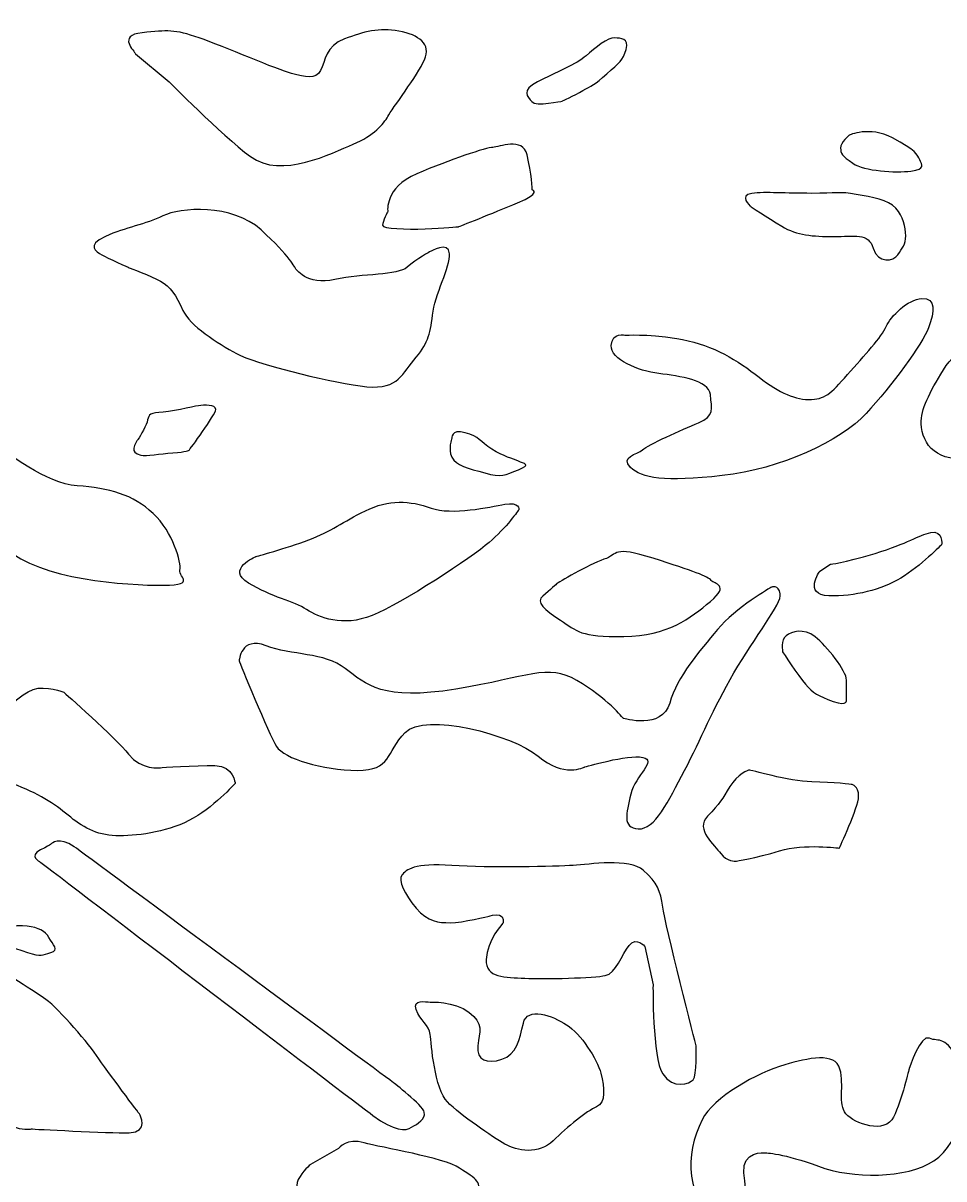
# Model space of a CAD drawing. Header units: centimetres. Extents: x -15.7 to -8.7, y -9 to 9.
# Drawn here: x -13.334 to -11.118, y 1.498 to 4.28 of the extents above; entities that cross this region are included whole.
import ezdxf

# ---------------------------------------------------------------- set-up
doc = ezdxf.new("R2010")
doc.units = ezdxf.units.CM
doc.header["$MEASUREMENT"] = 0
doc.layers.add('layer 1', color=7, linetype='Continuous')

msp = doc.modelspace()

# ---------------------------------------------------------------- linework, layer by layer
at = {"layer": 'layer 1', "color": 250, "lineweight": 30}
for points, knots in [([(-15.65204, 9.00077), (-15.65204, 9.00077), (-8.7077, 9.00077), (-8.7077, 9.00077), (-8.7077, 9.00077), (-8.7077, 9.00077), (-8.7077, -9.00021), (-8.7077, -9.00021), (-8.7077, -9.00021), (-8.7077, -9.00021), (-15.65204, -9.00021), (-15.65204, -9.00021), (-15.65204, -9.00021), (-15.65204, -9.00021), (-15.65204, 9.00077), (-15.65204, 9.00077)], [0, 0, 0, 0, 0.2, 0.2, 0.2, 0.2, 0.4, 0.4, 0.4, 0.4, 0.6, 0.6, 0.6, 0.6, 1, 1, 1, 1]), ([(-13.06315, 4.20567), (-13.06494, 4.21149), (-13.10854, 4.2502), (-13.04713, 4.25666), (-13.04713, 4.25666), (-12.98571, 4.26312), (-12.96969, 4.26504), (-12.91005, 4.2444), (-12.91005, 4.2444), (-12.85042, 4.22375), (-12.72135, 4.16696), (-12.68752, 4.15857), (-12.68752, 4.15857), (-12.6537, 4.15019), (-12.63055, 4.14244), (-12.6181, 4.16567), (-12.6181, 4.16567), (-12.60564, 4.1889), (-12.60653, 4.22439), (-12.56024, 4.24182), (-12.56024, 4.24182), (-12.51395, 4.25924), (-12.47746, 4.26956), (-12.42939, 4.26053), (-12.42939, 4.26053), (-12.38132, 4.2515), (-12.35106, 4.22956), (-12.36797, 4.19148), (-12.36797, 4.19148), (-12.38488, 4.1534), (-12.4463, 4.07339), (-12.45609, 4.05532), (-12.45609, 4.05532), (-12.46588, 4.03725), (-12.48903, 4.00951), (-12.53976, 3.9882), (-12.53976, 3.9882), (-12.5905, 3.96691), (-12.71245, 3.90368), (-12.78633, 3.95853), (-12.78633, 3.95853), (-12.8602, 4.01338), (-12.98216, 4.13857), (-12.98216, 4.13857), (-12.98216, 4.13857), (-12.98216, 4.13857), (-13.06315, 4.20567), (-13.06315, 4.20567)], [0, 0, 0, 0, 0.0769231, 0.0769231, 0.0769231, 0.0769231, 0.1538462, 0.1538462, 0.1538462, 0.1538462, 0.2307692, 0.2307692, 0.2307692, 0.2307692, 0.3076923, 0.3076923, 0.3076923, 0.3076923, 0.3846154, 0.3846154, 0.3846154, 0.3846154, 0.4615385, 0.4615385, 0.4615385, 0.4615385, 0.5384615, 0.5384615, 0.5384615, 0.5384615, 0.6153846, 0.6153846, 0.6153846, 0.6153846, 0.6923077, 0.6923077, 0.6923077, 0.6923077, 0.7692308, 0.7692308, 0.7692308, 0.7692308, 0.8461538, 0.8461538, 0.8461538, 0.8461538, 1, 1, 1, 1]), ([(-12.03684, 4.0921), (-12.03684, 4.0921), (-12.10006, 4.07856), (-12.10984, 4.09081), (-12.10984, 4.09081), (-12.11962, 4.10307), (-12.13655, 4.11727), (-12.0956, 4.13857), (-12.0956, 4.13857), (-12.05465, 4.15986), (-12.00036, 4.1818), (-11.979, 4.20117), (-11.979, 4.20117), (-11.95763, 4.22052), (-11.92559, 4.24569), (-11.91046, 4.2444), (-11.91046, 4.2444), (-11.89533, 4.24311), (-11.87574, 4.24375), (-11.88286, 4.21664), (-11.88286, 4.21664), (-11.88998, 4.18955), (-11.89888, 4.18503), (-11.92915, 4.15793), (-11.92915, 4.15793), (-11.95941, 4.13083), (-11.96564, 4.12953), (-11.98701, 4.11727), (-11.98701, 4.11727), (-12.00837, 4.10501), (-12.03684, 4.0921), (-12.03684, 4.0921)], [0, 0, 0, 0, 0.1111111, 0.1111111, 0.1111111, 0.1111111, 0.2222222, 0.2222222, 0.2222222, 0.2222222, 0.3333333, 0.3333333, 0.3333333, 0.3333333, 0.4444444, 0.4444444, 0.4444444, 0.4444444, 0.5555556, 0.5555556, 0.5555556, 0.5555556, 0.6666667, 0.6666667, 0.6666667, 0.6666667, 0.7777778, 0.7777778, 0.7777778, 0.7777778, 1, 1, 1, 1]), ([(-12.45619, 3.82619), (-12.45619, 3.82619), (-12.46516, 3.88337), (-12.38629, 3.91716), (-12.38629, 3.91716), (-12.30741, 3.95095), (-12.21778, 3.98084), (-12.20344, 3.98084), (-12.20344, 3.98084), (-12.1891, 3.98084), (-12.13173, 4.00683), (-12.12098, 3.96265), (-12.12098, 3.96265), (-12.11022, 3.91846), (-12.10843, 3.87817), (-12.10843, 3.87817), (-12.10843, 3.87817), (-12.10843, 3.87817), (-12.08512, 3.87167), (-12.14428, 3.84698), (-12.14428, 3.84698), (-12.20344, 3.82228), (-12.2859, 3.78981), (-12.2859, 3.78981), (-12.2859, 3.78981), (-12.2859, 3.78981), (-12.32175, 3.7859), (-12.36657, 3.7846), (-12.36657, 3.7846), (-12.41139, 3.7833), (-12.46874, 3.7846), (-12.46874, 3.7937), (-12.46874, 3.7937), (-12.46874, 3.80279), (-12.45619, 3.82619), (-12.45619, 3.82619)], [0, 0, 0, 0, 0.1, 0.1, 0.1, 0.1, 0.2, 0.2, 0.2, 0.2, 0.3, 0.3, 0.3, 0.3, 0.4, 0.4, 0.4, 0.4, 0.5, 0.5, 0.5, 0.5, 0.6, 0.6, 0.6, 0.6, 0.7, 0.7, 0.7, 0.7, 0.8, 0.8, 0.8, 0.8, 1, 1, 1, 1]), ([(-11.34613, 4.01015), (-11.34613, 4.01015), (-11.29805, 4.03273), (-11.24198, 4.0037), (-11.24198, 4.0037), (-11.1859, 3.97465), (-11.18146, 3.9624), (-11.17612, 3.95078), (-11.17612, 3.95078), (-11.17078, 3.93917), (-11.16098, 3.92819), (-11.19748, 3.92368), (-11.19748, 3.92368), (-11.23397, 3.91915), (-11.31052, 3.92368), (-11.33722, 3.94239), (-11.33722, 3.94239), (-11.36393, 3.96111), (-11.3666, 3.96627), (-11.3666, 3.97917), (-11.3666, 3.97917), (-11.3666, 3.99208), (-11.34613, 4.01015), (-11.34613, 4.01015)], [0, 0, 0, 0, 0.1428571, 0.1428571, 0.1428571, 0.1428571, 0.2857143, 0.2857143, 0.2857143, 0.2857143, 0.4285714, 0.4285714, 0.4285714, 0.4285714, 0.5714286, 0.5714286, 0.5714286, 0.5714286, 0.7142857, 0.7142857, 0.7142857, 0.7142857, 1, 1, 1, 1]), ([(-11.58378, 3.83914), (-11.58378, 3.83914), (-11.61315, 3.86624), (-11.58023, 3.87012), (-11.58023, 3.87012), (-11.54729, 3.87398), (-11.49745, 3.87012), (-11.43692, 3.87012), (-11.43692, 3.87012), (-11.37639, 3.87012), (-11.36838, 3.87463), (-11.32921, 3.86753), (-11.32921, 3.86753), (-11.29005, 3.86044), (-11.25266, 3.85527), (-11.23397, 3.83463), (-11.23397, 3.83463), (-11.21527, 3.81397), (-11.20994, 3.7888), (-11.20994, 3.76815), (-11.20994, 3.76815), (-11.20994, 3.7475), (-11.21884, 3.73783), (-11.22863, 3.72234), (-11.22863, 3.72234), (-11.23842, 3.70685), (-11.27759, 3.69975), (-11.28827, 3.73783), (-11.28827, 3.73783), (-11.29894, 3.7759), (-11.33366, 3.76622), (-11.3835, 3.76622), (-11.3835, 3.76622), (-11.43336, 3.76622), (-11.47163, 3.7688), (-11.50813, 3.79074), (-11.50813, 3.79074), (-11.54462, 3.81268), (-11.58378, 3.83914), (-11.58378, 3.83914)], [0, 0, 0, 0, 0.0909091, 0.0909091, 0.0909091, 0.0909091, 0.1818182, 0.1818182, 0.1818182, 0.1818182, 0.2727273, 0.2727273, 0.2727273, 0.2727273, 0.3636364, 0.3636364, 0.3636364, 0.3636364, 0.4545455, 0.4545455, 0.4545455, 0.4545455, 0.5454545, 0.5454545, 0.5454545, 0.5454545, 0.6363636, 0.6363636, 0.6363636, 0.6363636, 0.7272727, 0.7272727, 0.7272727, 0.7272727, 0.8181818, 0.8181818, 0.8181818, 0.8181818, 1, 1, 1, 1]), ([(-13.07822, 3.69103), (-13.07822, 3.69103), (-13.132, 3.71442), (-13.14455, 3.72222), (-13.14455, 3.72222), (-13.1571, 3.73002), (-13.18398, 3.74432), (-13.13558, 3.76641), (-13.13558, 3.76641), (-13.08719, 3.7885), (-13.03878, 3.79499), (-12.99755, 3.81579), (-12.99755, 3.81579), (-12.95632, 3.83658), (-12.83085, 3.84568), (-12.76093, 3.78201), (-12.76093, 3.78201), (-12.69102, 3.71832), (-12.67847, 3.68973), (-12.67847, 3.68973), (-12.67847, 3.68973), (-12.67847, 3.68973), (-12.65159, 3.64685), (-12.58346, 3.66244), (-12.58346, 3.66244), (-12.51534, 3.67804), (-12.4329, 3.67154), (-12.40959, 3.69233), (-12.40959, 3.69233), (-12.38629, 3.71312), (-12.35402, 3.73002), (-12.35402, 3.73002), (-12.35402, 3.73002), (-12.35402, 3.73002), (-12.3092, 3.75601), (-12.30741, 3.72482), (-12.30741, 3.72482), (-12.30562, 3.69363), (-12.34326, 3.62605), (-12.34864, 3.57667), (-12.34864, 3.57667), (-12.35402, 3.52728), (-12.36118, 3.50779), (-12.39345, 3.4688), (-12.39345, 3.4688), (-12.42572, 3.42981), (-12.43468, 3.39342), (-12.52252, 3.40642), (-12.52252, 3.40642), (-12.61035, 3.41942), (-12.77527, 3.4597), (-12.82009, 3.48439), (-12.82009, 3.48439), (-12.8649, 3.50909), (-12.93302, 3.55197), (-12.94915, 3.58836), (-12.94915, 3.58836), (-12.96529, 3.62475), (-12.97963, 3.64554), (-13.00293, 3.65854), (-13.00293, 3.65854), (-13.02624, 3.67154), (-13.07822, 3.69103), (-13.07822, 3.69103)], [0, 0, 0, 0, 0.0588235, 0.0588235, 0.0588235, 0.0588235, 0.1176471, 0.1176471, 0.1176471, 0.1176471, 0.1764706, 0.1764706, 0.1764706, 0.1764706, 0.2352941, 0.2352941, 0.2352941, 0.2352941, 0.2941176, 0.2941176, 0.2941176, 0.2941176, 0.3529412, 0.3529412, 0.3529412, 0.3529412, 0.4117647, 0.4117647, 0.4117647, 0.4117647, 0.4705882, 0.4705882, 0.4705882, 0.4705882, 0.5294118, 0.5294118, 0.5294118, 0.5294118, 0.5882353, 0.5882353, 0.5882353, 0.5882353, 0.6470588, 0.6470588, 0.6470588, 0.6470588, 0.7058824, 0.7058824, 0.7058824, 0.7058824, 0.7647059, 0.7647059, 0.7647059, 0.7647059, 0.8235294, 0.8235294, 0.8235294, 0.8235294, 0.8823529, 0.8823529, 0.8823529, 0.8823529, 1, 1, 1, 1]), ([(-11.88436, 3.52858), (-11.88436, 3.52858), (-11.91662, 3.53768), (-11.91842, 3.50389), (-11.91842, 3.50389), (-11.92021, 3.4701), (-11.85388, 3.44281), (-11.80369, 3.43631), (-11.80369, 3.43631), (-11.7535, 3.42981), (-11.68359, 3.42071), (-11.68, 3.38563), (-11.68, 3.38563), (-11.67642, 3.35054), (-11.66925, 3.33494), (-11.70869, 3.31804), (-11.70869, 3.31804), (-11.74812, 3.30115), (-11.83058, 3.26476), (-11.84313, 3.25307), (-11.84313, 3.25307), (-11.85568, 3.24137), (-11.8987, 3.23617), (-11.87181, 3.21018), (-11.87181, 3.21018), (-11.84492, 3.18418), (-11.79114, 3.17508), (-11.65132, 3.19068), (-11.65132, 3.19068), (-11.5115, 3.20628), (-11.3663, 3.27386), (-11.30536, 3.34014), (-11.30536, 3.34014), (-11.2444, 3.40642), (-11.16912, 3.50779), (-11.15477, 3.54678), (-11.15477, 3.54678), (-11.14043, 3.58577), (-11.13686, 3.61825), (-11.1709, 3.61695), (-11.1709, 3.61695), (-11.20497, 3.61565), (-11.24619, 3.57407), (-11.25694, 3.54938), (-11.25694, 3.54938), (-11.2677, 3.52468), (-11.30893, 3.4805), (-11.35017, 3.43371), (-11.35017, 3.43371), (-11.3914, 3.38692), (-11.40395, 3.37393), (-11.44338, 3.37393), (-11.44338, 3.37393), (-11.48282, 3.37393), (-11.52047, 3.39472), (-11.57246, 3.43501), (-11.57246, 3.43501), (-11.62443, 3.47529), (-11.68538, 3.50909), (-11.76067, 3.52078), (-11.76067, 3.52078), (-11.83596, 3.53248), (-11.88436, 3.52858), (-11.88436, 3.52858)], [0, 0, 0, 0, 0.0588235, 0.0588235, 0.0588235, 0.0588235, 0.1176471, 0.1176471, 0.1176471, 0.1176471, 0.1764706, 0.1764706, 0.1764706, 0.1764706, 0.2352941, 0.2352941, 0.2352941, 0.2352941, 0.2941176, 0.2941176, 0.2941176, 0.2941176, 0.3529412, 0.3529412, 0.3529412, 0.3529412, 0.4117647, 0.4117647, 0.4117647, 0.4117647, 0.4705882, 0.4705882, 0.4705882, 0.4705882, 0.5294118, 0.5294118, 0.5294118, 0.5294118, 0.5882353, 0.5882353, 0.5882353, 0.5882353, 0.6470588, 0.6470588, 0.6470588, 0.6470588, 0.7058824, 0.7058824, 0.7058824, 0.7058824, 0.7647059, 0.7647059, 0.7647059, 0.7647059, 0.8235294, 0.8235294, 0.8235294, 0.8235294, 0.8823529, 0.8823529, 0.8823529, 0.8823529, 1, 1, 1, 1]), ([(-11.02929, 3.51689), (-11.02929, 3.51689), (-11.08486, 3.50129), (-11.11892, 3.4454), (-11.11892, 3.4454), (-11.15299, 3.38953), (-11.17448, 3.35054), (-11.1727, 3.31545), (-11.1727, 3.31545), (-11.17018, 3.26608), (-11.13418, 3.21616), (-11.04901, 3.23747), (-11.04901, 3.23747), (-11.00961, 3.24733), (-10.95221, 3.25956), (-10.95221, 3.25956), (-10.95221, 3.25956), (-10.95221, 3.25956), (-10.92174, 3.27126), (-10.93966, 3.30115), (-10.93966, 3.30115), (-10.95759, 3.33104), (-10.98448, 3.35963), (-10.98448, 3.36613), (-10.98448, 3.36613), (-10.98448, 3.37262), (-10.99883, 3.38563), (-10.97731, 3.38432), (-10.97731, 3.38432), (-10.9558, 3.38303), (-10.9056, 3.34533), (-10.88409, 3.34144), (-10.88409, 3.34144), (-10.86258, 3.33754), (-10.83748, 3.34404), (-10.84466, 3.38303), (-10.84466, 3.38303), (-10.85183, 3.42202), (-10.89306, 3.44021), (-10.91457, 3.46231), (-10.91457, 3.46231), (-10.93608, 3.48439), (-10.93608, 3.50129), (-10.96835, 3.51168), (-10.96835, 3.51168), (-11.00061, 3.52209), (-11.02929, 3.51689), (-11.02929, 3.51689)], [0, 0, 0, 0, 0.0769231, 0.0769231, 0.0769231, 0.0769231, 0.1538462, 0.1538462, 0.1538462, 0.1538462, 0.2307692, 0.2307692, 0.2307692, 0.2307692, 0.3076923, 0.3076923, 0.3076923, 0.3076923, 0.3846154, 0.3846154, 0.3846154, 0.3846154, 0.4615385, 0.4615385, 0.4615385, 0.4615385, 0.5384615, 0.5384615, 0.5384615, 0.5384615, 0.6153846, 0.6153846, 0.6153846, 0.6153846, 0.6923077, 0.6923077, 0.6923077, 0.6923077, 0.7692308, 0.7692308, 0.7692308, 0.7692308, 0.8461538, 0.8461538, 0.8461538, 0.8461538, 1, 1, 1, 1]), ([(-13.0587, 3.27578), (-13.05692, 3.279), (-13.03911, 3.30546), (-13.03555, 3.31966), (-13.03555, 3.31966), (-13.032, 3.33385), (-13.032, 3.3416), (-13.00708, 3.34225), (-13.00708, 3.34225), (-12.98216, 3.34289), (-12.92518, 3.35644), (-12.91183, 3.35902), (-12.91183, 3.35902), (-12.89848, 3.36161), (-12.86999, 3.36161), (-12.86999, 3.34999), (-12.86999, 3.34999), (-12.86999, 3.33837), (-12.93409, 3.2519), (-12.93409, 3.2519), (-12.93409, 3.2519), (-12.93409, 3.2519), (-12.9412, 3.24739), (-12.97325, 3.24544), (-12.97325, 3.24544), (-13.0053, 3.24351), (-13.03645, 3.23706), (-13.05069, 3.24029), (-13.05069, 3.24029), (-13.06494, 3.24351), (-13.06849, 3.24868), (-13.0676, 3.25706), (-13.0676, 3.25706), (-13.06671, 3.26545), (-13.0587, 3.27578), (-13.0587, 3.27578)], [0, 0, 0, 0, 0.1, 0.1, 0.1, 0.1, 0.2, 0.2, 0.2, 0.2, 0.3, 0.3, 0.3, 0.3, 0.4, 0.4, 0.4, 0.4, 0.5, 0.5, 0.5, 0.5, 0.6, 0.6, 0.6, 0.6, 0.7, 0.7, 0.7, 0.7, 0.8, 0.8, 0.8, 0.8, 1, 1, 1, 1]), ([(-13.47259, 3.22447), (-13.47259, 3.22447), (-13.47617, 3.30245), (-13.4206, 3.27386), (-13.4206, 3.27386), (-13.36503, 3.24527), (-13.28079, 3.17119), (-13.20371, 3.166), (-13.20371, 3.166), (-13.12662, 3.1608), (-13.06926, 3.1452), (-13.02086, 3.09971), (-13.02086, 3.09971), (-12.97246, 3.05423), (-12.95274, 2.98145), (-12.95632, 2.96325), (-12.95632, 2.96325), (-12.95991, 2.94506), (-12.90972, 2.92557), (-13.01368, 2.92687), (-13.01368, 2.92687), (-13.11766, 2.92816), (-13.3256, 2.94766), (-13.38834, 3.03084), (-13.38834, 3.03084), (-13.45108, 3.11401), (-13.45466, 3.1374), (-13.46004, 3.166), (-13.46004, 3.166), (-13.46542, 3.19458), (-13.47259, 3.22447), (-13.47259, 3.22447)], [0, 0, 0, 0, 0.1111111, 0.1111111, 0.1111111, 0.1111111, 0.2222222, 0.2222222, 0.2222222, 0.2222222, 0.3333333, 0.3333333, 0.3333333, 0.3333333, 0.4444444, 0.4444444, 0.4444444, 0.4444444, 0.5555556, 0.5555556, 0.5555556, 0.5555556, 0.6666667, 0.6666667, 0.6666667, 0.6666667, 0.7777778, 0.7777778, 0.7777778, 0.7777778, 1, 1, 1, 1]), ([(-12.3021, 3.27965), (-12.3021, 3.27965), (-12.30478, 3.30353), (-12.27007, 3.29385), (-12.27007, 3.29385), (-12.23534, 3.28417), (-12.23534, 3.2732), (-12.20597, 3.25448), (-12.20597, 3.25448), (-12.1766, 3.23577), (-12.15523, 3.2319), (-12.14188, 3.22544), (-12.14188, 3.22544), (-12.12853, 3.21899), (-12.10984, 3.2177), (-12.14188, 3.20479), (-12.14188, 3.20479), (-12.17394, 3.19188), (-12.18284, 3.18608), (-12.22289, 3.19705), (-12.22289, 3.19705), (-12.26294, 3.20802), (-12.29232, 3.21512), (-12.3021, 3.23513), (-12.3021, 3.23513), (-12.31189, 3.25513), (-12.3021, 3.27965), (-12.3021, 3.27965)], [0, 0, 0, 0, 0.125, 0.125, 0.125, 0.125, 0.25, 0.25, 0.25, 0.25, 0.375, 0.375, 0.375, 0.375, 0.5, 0.5, 0.5, 0.5, 0.625, 0.625, 0.625, 0.625, 0.75, 0.75, 0.75, 0.75, 1, 1, 1, 1]), ([(-12.77348, 2.99575), (-12.77348, 2.99575), (-12.84698, 2.96586), (-12.7914, 2.93207), (-12.7914, 2.93207), (-12.73584, 2.89827), (-12.68206, 2.88788), (-12.65159, 2.86839), (-12.65159, 2.86839), (-12.62111, 2.84889), (-12.56554, 2.8255), (-12.49383, 2.85409), (-12.49383, 2.85409), (-12.42214, 2.88268), (-12.25363, 2.99444), (-12.2124, 3.02954), (-12.2124, 3.02954), (-12.17118, 3.06462), (-12.1407, 3.10881), (-12.1407, 3.10881), (-12.1407, 3.10881), (-12.1407, 3.10881), (-12.13891, 3.12831), (-12.17476, 3.12181), (-12.17476, 3.12181), (-12.21061, 3.11531), (-12.30203, 3.09451), (-12.35222, 3.11271), (-12.35222, 3.11271), (-12.40241, 3.13091), (-12.45441, 3.1335), (-12.50996, 3.10621), (-12.50996, 3.10621), (-12.56554, 3.07892), (-12.59064, 3.05683), (-12.64621, 3.03603), (-12.64621, 3.03603), (-12.70177, 3.01524), (-12.77348, 2.99575), (-12.77348, 2.99575)], [0, 0, 0, 0, 0.0909091, 0.0909091, 0.0909091, 0.0909091, 0.1818182, 0.1818182, 0.1818182, 0.1818182, 0.2727273, 0.2727273, 0.2727273, 0.2727273, 0.3636364, 0.3636364, 0.3636364, 0.3636364, 0.4545455, 0.4545455, 0.4545455, 0.4545455, 0.5454545, 0.5454545, 0.5454545, 0.5454545, 0.6363636, 0.6363636, 0.6363636, 0.6363636, 0.7272727, 0.7272727, 0.7272727, 0.7272727, 0.8181818, 0.8181818, 0.8181818, 0.8181818, 1, 1, 1, 1]), ([(-11.41644, 2.96086), (-11.41644, 2.96086), (-11.45739, 2.90343), (-11.39508, 2.90149), (-11.39508, 2.90149), (-11.33277, 2.89956), (-11.26869, 2.91569), (-11.22151, 2.94409), (-11.22151, 2.94409), (-11.17433, 2.97247), (-11.12359, 3.02475), (-11.12359, 3.02475), (-11.12359, 3.02475), (-11.12359, 3.02475), (-11.11915, 3.0596), (-11.14941, 3.05379), (-11.14941, 3.05379), (-11.17967, 3.04798), (-11.2037, 3.02733), (-11.28382, 3.00346), (-11.28382, 3.00346), (-11.36393, 2.97958), (-11.39063, 2.97764), (-11.39063, 2.97764), (-11.39063, 2.97764), (-11.39063, 2.97764), (-11.41644, 2.96086), (-11.41644, 2.96086)], [0, 0, 0, 0, 0.125, 0.125, 0.125, 0.125, 0.25, 0.25, 0.25, 0.25, 0.375, 0.375, 0.375, 0.375, 0.5, 0.5, 0.5, 0.5, 0.625, 0.625, 0.625, 0.625, 0.75, 0.75, 0.75, 0.75, 1, 1, 1, 1]), ([(-12.04928, 2.93076), (-12.04928, 2.93076), (-11.9722, 2.97755), (-11.93635, 2.98925), (-11.93635, 2.98925), (-11.90049, 3.00094), (-11.91662, 3.02304), (-11.81803, 2.99185), (-11.81803, 2.99185), (-11.71945, 2.96066), (-11.68538, 2.94766), (-11.67821, 2.93856), (-11.67821, 2.93856), (-11.67103, 2.92947), (-11.63161, 2.92816), (-11.68, 2.88788), (-11.68, 2.88788), (-11.7284, 2.84759), (-11.78218, 2.80471), (-11.88794, 2.80341), (-11.88794, 2.80341), (-11.9937, 2.80211), (-12.00087, 2.81641), (-12.04032, 2.8424), (-12.04032, 2.8424), (-12.07974, 2.86839), (-12.10125, 2.88658), (-12.08334, 2.90088), (-12.08334, 2.90088), (-12.06541, 2.91517), (-12.04928, 2.93076), (-12.04928, 2.93076)], [0, 0, 0, 0, 0.1111111, 0.1111111, 0.1111111, 0.1111111, 0.2222222, 0.2222222, 0.2222222, 0.2222222, 0.3333333, 0.3333333, 0.3333333, 0.3333333, 0.4444444, 0.4444444, 0.4444444, 0.4444444, 0.5555556, 0.5555556, 0.5555556, 0.5555556, 0.6666667, 0.6666667, 0.6666667, 0.6666667, 0.7777778, 0.7777778, 0.7777778, 0.7777778, 1, 1, 1, 1]), ([(-11.53327, 2.92201), (-11.53327, 2.92201), (-11.5157, 2.92902), (-11.51168, 2.90636), (-11.51168, 2.90636), (-11.50767, 2.8837), (-11.57284, 2.80203), (-11.62321, 2.71597), (-11.62321, 2.71597), (-11.67358, 2.6299), (-11.70236, 2.55686), (-11.74193, 2.48123), (-11.74193, 2.48123), (-11.7815, 2.4056), (-11.81388, 2.33778), (-11.85346, 2.34039), (-11.85346, 2.34039), (-11.89303, 2.343), (-11.88223, 2.3769), (-11.87144, 2.42385), (-11.87144, 2.42385), (-11.86064, 2.4708), (-11.80669, 2.50471), (-11.84266, 2.51253), (-11.84266, 2.51253), (-11.87864, 2.52036), (-11.98296, 2.48906), (-11.98296, 2.48906), (-11.98296, 2.48906), (-11.98296, 2.48906), (-12.03333, 2.46298), (-12.09448, 2.51514), (-12.09448, 2.51514), (-12.15564, 2.5673), (-12.3679, 2.62207), (-12.41467, 2.57251), (-12.41467, 2.57251), (-12.46144, 2.52296), (-12.44704, 2.48123), (-12.5298, 2.48123), (-12.5298, 2.48123), (-12.61253, 2.48123), (-12.70607, 2.50992), (-12.72406, 2.53861), (-12.72406, 2.53861), (-12.74204, 2.5673), (-12.814, 2.74465), (-12.814, 2.74465), (-12.814, 2.74465), (-12.814, 2.74465), (-12.81039, 2.80464), (-12.74924, 2.78116), (-12.74924, 2.78116), (-12.68808, 2.7577), (-12.60894, 2.76552), (-12.55857, 2.7264), (-12.55857, 2.7264), (-12.5082, 2.68727), (-12.46862, 2.64815), (-12.29235, 2.67684), (-12.29235, 2.67684), (-12.11607, 2.70553), (-12.0729, 2.73943), (-12.00095, 2.69771), (-12.00095, 2.69771), (-11.92899, 2.65597), (-11.88943, 2.60642), (-11.88943, 2.60642), (-11.88943, 2.60642), (-11.88943, 2.60642), (-11.79589, 2.57774), (-11.77791, 2.64294), (-11.77791, 2.64294), (-11.75991, 2.70814), (-11.70596, 2.76813), (-11.66278, 2.82029), (-11.66278, 2.82029), (-11.61961, 2.87246), (-11.53327, 2.92201), (-11.53327, 2.92201)], [0, 0, 0, 0, 0.047619, 0.047619, 0.047619, 0.047619, 0.0952381, 0.0952381, 0.0952381, 0.0952381, 0.1428571, 0.1428571, 0.1428571, 0.1428571, 0.1904762, 0.1904762, 0.1904762, 0.1904762, 0.2380952, 0.2380952, 0.2380952, 0.2380952, 0.2857143, 0.2857143, 0.2857143, 0.2857143, 0.3333333, 0.3333333, 0.3333333, 0.3333333, 0.3809524, 0.3809524, 0.3809524, 0.3809524, 0.4285714, 0.4285714, 0.4285714, 0.4285714, 0.4761905, 0.4761905, 0.4761905, 0.4761905, 0.5238095, 0.5238095, 0.5238095, 0.5238095, 0.5714286, 0.5714286, 0.5714286, 0.5714286, 0.6190476, 0.6190476, 0.6190476, 0.6190476, 0.6666667, 0.6666667, 0.6666667, 0.6666667, 0.7142857, 0.7142857, 0.7142857, 0.7142857, 0.7619048, 0.7619048, 0.7619048, 0.7619048, 0.8095238, 0.8095238, 0.8095238, 0.8095238, 0.8571429, 0.8571429, 0.8571429, 0.8571429, 0.9047619, 0.9047619, 0.9047619, 0.9047619, 1, 1, 1, 1]), ([(-11.50635, 2.76663), (-11.50635, 2.76663), (-11.5108, 2.79631), (-11.49745, 2.80534), (-11.49745, 2.80534), (-11.4841, 2.81437), (-11.45649, 2.82534), (-11.42802, 2.80276), (-11.42802, 2.80276), (-11.39954, 2.78017), (-11.35236, 2.72145), (-11.35236, 2.69822), (-11.35236, 2.69822), (-11.35236, 2.67498), (-11.35236, 2.65111), (-11.35236, 2.65111), (-11.35236, 2.65111), (-11.35236, 2.65111), (-11.34791, 2.63433), (-11.3844, 2.64724), (-11.3844, 2.64724), (-11.42089, 2.66014), (-11.43336, 2.66789), (-11.45116, 2.68854), (-11.45116, 2.68854), (-11.46896, 2.70919), (-11.50635, 2.76663), (-11.50635, 2.76663)], [0, 0, 0, 0, 0.125, 0.125, 0.125, 0.125, 0.25, 0.25, 0.25, 0.25, 0.375, 0.375, 0.375, 0.375, 0.5, 0.5, 0.5, 0.5, 0.625, 0.625, 0.625, 0.625, 0.75, 0.75, 0.75, 0.75, 1, 1, 1, 1]), ([(-13.38296, 2.62016), (-13.38296, 2.62016), (-13.42239, 2.56168), (-13.41882, 2.52009), (-13.41882, 2.52009), (-13.41523, 2.4785), (-13.41702, 2.47071), (-13.35787, 2.44861), (-13.35787, 2.44861), (-13.29871, 2.42652), (-13.25748, 2.40053), (-13.22522, 2.37324), (-13.22522, 2.37324), (-13.19295, 2.34595), (-13.1571, 2.32515), (-13.11049, 2.32385), (-13.11049, 2.32385), (-13.06389, 2.32255), (-12.99217, 2.33165), (-12.93481, 2.36025), (-12.93481, 2.36025), (-12.87745, 2.38883), (-12.82367, 2.44992), (-12.82367, 2.44992), (-12.82367, 2.44992), (-12.82367, 2.44992), (-12.82548, 2.4915), (-12.87208, 2.4928), (-12.87208, 2.4928), (-12.91868, 2.4941), (-13.00293, 2.4876), (-13.00293, 2.4876), (-13.00293, 2.4876), (-13.00293, 2.4876), (-13.04954, 2.48111), (-13.08002, 2.52009), (-13.08002, 2.52009), (-13.11049, 2.55908), (-13.23597, 2.66955), (-13.23597, 2.66955), (-13.23597, 2.66955), (-13.23597, 2.66955), (-13.27899, 2.68644), (-13.30947, 2.67604), (-13.30947, 2.67604), (-13.33994, 2.66565), (-13.38296, 2.62016), (-13.38296, 2.62016)], [0, 0, 0, 0, 0.0769231, 0.0769231, 0.0769231, 0.0769231, 0.1538462, 0.1538462, 0.1538462, 0.1538462, 0.2307692, 0.2307692, 0.2307692, 0.2307692, 0.3076923, 0.3076923, 0.3076923, 0.3076923, 0.3846154, 0.3846154, 0.3846154, 0.3846154, 0.4615385, 0.4615385, 0.4615385, 0.4615385, 0.5384615, 0.5384615, 0.5384615, 0.5384615, 0.6153846, 0.6153846, 0.6153846, 0.6153846, 0.6923077, 0.6923077, 0.6923077, 0.6923077, 0.7692308, 0.7692308, 0.7692308, 0.7692308, 0.8461538, 0.8461538, 0.8461538, 0.8461538, 1, 1, 1, 1]), ([(-11.58679, 2.48241), (-11.58679, 2.48241), (-11.48999, 2.45511), (-11.43621, 2.45381), (-11.43621, 2.45381), (-11.38244, 2.45251), (-11.33941, 2.44731), (-11.33941, 2.44731), (-11.33941, 2.44731), (-11.33941, 2.44731), (-11.32328, 2.44471), (-11.32328, 2.41873), (-11.32328, 2.41873), (-11.32328, 2.39273), (-11.36989, 2.29397), (-11.36989, 2.29397), (-11.36989, 2.29397), (-11.36989, 2.29397), (-11.45414, 2.30566), (-11.51329, 2.28747), (-11.51329, 2.28747), (-11.57246, 2.26928), (-11.61906, 2.26277), (-11.61906, 2.26277), (-11.61906, 2.26277), (-11.61906, 2.26277), (-11.64056, 2.26148), (-11.6549, 2.28097), (-11.6549, 2.28097), (-11.66925, 2.30046), (-11.71764, 2.33945), (-11.68717, 2.37064), (-11.68717, 2.37064), (-11.6567, 2.40183), (-11.65132, 2.41223), (-11.63339, 2.44212), (-11.63339, 2.44212), (-11.61547, 2.472), (-11.58679, 2.48241), (-11.58679, 2.48241)], [0, 0, 0, 0, 0.0909091, 0.0909091, 0.0909091, 0.0909091, 0.1818182, 0.1818182, 0.1818182, 0.1818182, 0.2727273, 0.2727273, 0.2727273, 0.2727273, 0.3636364, 0.3636364, 0.3636364, 0.3636364, 0.4545455, 0.4545455, 0.4545455, 0.4545455, 0.5454545, 0.5454545, 0.5454545, 0.5454545, 0.6363636, 0.6363636, 0.6363636, 0.6363636, 0.7272727, 0.7272727, 0.7272727, 0.7272727, 0.8181818, 0.8181818, 0.8181818, 0.8181818, 1, 1, 1, 1]), ([(-13.29334, 2.26148), (-13.29334, 2.26148), (-13.322, 2.27446), (-13.29154, 2.29006), (-13.29154, 2.29006), (-13.26107, 2.30566), (-13.26609, 2.30457), (-13.26609, 2.30457), (-13.26609, 2.30457), (-13.26609, 2.30457), (-13.24652, 2.32329), (-13.21091, 2.29748), (-13.21091, 2.29748), (-13.17531, 2.27167), (-12.44345, 1.73008), (-12.44345, 1.73008), (-12.44345, 1.73008), (-12.44345, 1.73008), (-12.37194, 1.67535), (-12.36835, 1.65846), (-12.36835, 1.65846), (-12.36478, 1.64157), (-12.38448, 1.63117), (-12.39883, 1.62208), (-12.39883, 1.62208), (-12.41317, 1.61297), (-12.44005, 1.61168), (-12.49205, 1.65066), (-12.49205, 1.65066), (-12.54403, 1.68965), (-13.29334, 2.26148), (-13.29334, 2.26148)], [0, 0, 0, 0, 0.1111111, 0.1111111, 0.1111111, 0.1111111, 0.2222222, 0.2222222, 0.2222222, 0.2222222, 0.3333333, 0.3333333, 0.3333333, 0.3333333, 0.4444444, 0.4444444, 0.4444444, 0.4444444, 0.5555556, 0.5555556, 0.5555556, 0.5555556, 0.6666667, 0.6666667, 0.6666667, 0.6666667, 0.7777778, 0.7777778, 0.7777778, 0.7777778, 1, 1, 1, 1]), ([(-12.2124, 2.13022), (-12.2124, 2.13022), (-12.27693, 2.11462), (-12.30562, 2.11462), (-12.30562, 2.11462), (-12.3343, 2.11462), (-12.35939, 2.11592), (-12.38808, 2.14971), (-12.38808, 2.14971), (-12.41676, 2.18349), (-12.4311, 2.21599), (-12.42214, 2.22898), (-12.42214, 2.22898), (-12.41317, 2.24198), (-12.39166, 2.25887), (-12.30203, 2.25238), (-12.30203, 2.25238), (-12.2124, 2.24588), (-12.04928, 2.24978), (-12.00983, 2.25238), (-12.00983, 2.25238), (-11.9704, 2.25497), (-11.8754, 2.27057), (-11.84133, 2.24068), (-11.84133, 2.24068), (-11.80728, 2.2108), (-11.80011, 2.1913), (-11.79473, 2.1523), (-11.79473, 2.1523), (-11.78936, 2.11332), (-11.71406, 1.81832), (-11.71406, 1.81832), (-11.71406, 1.81832), (-11.71406, 1.81832), (-11.71227, 1.74554), (-11.72124, 1.73644), (-11.72124, 1.73644), (-11.73019, 1.72733), (-11.76963, 1.71174), (-11.79473, 1.75073), (-11.79473, 1.75073), (-11.81982, 1.78972), (-11.81803, 1.96517), (-11.81803, 1.96517), (-11.81803, 1.96517), (-11.81803, 1.96517), (-11.83775, 2.05744), (-11.83775, 2.05744), (-11.83775, 2.05744), (-11.83775, 2.05744), (-11.85747, 2.08213), (-11.8754, 2.06004), (-11.8754, 2.06004), (-11.89332, 2.03794), (-11.90766, 1.99246), (-11.93275, 1.98726), (-11.93275, 1.98726), (-11.95786, 1.98205), (-12.07974, 1.97816), (-12.12635, 1.98076), (-12.12635, 1.98076), (-12.17297, 1.98336), (-12.22136, 1.98076), (-12.21958, 2.02625), (-12.21958, 2.02625), (-12.21778, 2.07174), (-12.17834, 2.11462), (-12.17834, 2.11462), (-12.17834, 2.11462), (-12.17834, 2.11462), (-12.1766, 2.12969), (-12.18729, 2.13292), (-12.18729, 2.13292), (-12.19796, 2.13615), (-12.2124, 2.13022), (-12.2124, 2.13022)], [0, 0, 0, 0, 0.05, 0.05, 0.05, 0.05, 0.1, 0.1, 0.1, 0.1, 0.15, 0.15, 0.15, 0.15, 0.2, 0.2, 0.2, 0.2, 0.25, 0.25, 0.25, 0.25, 0.3, 0.3, 0.3, 0.3, 0.35, 0.35, 0.35, 0.35, 0.4, 0.4, 0.4, 0.4, 0.45, 0.45, 0.45, 0.45, 0.5, 0.5, 0.5, 0.5, 0.55, 0.55, 0.55, 0.55, 0.6, 0.6, 0.6, 0.6, 0.65, 0.65, 0.65, 0.65, 0.7, 0.7, 0.7, 0.7, 0.75, 0.75, 0.75, 0.75, 0.8, 0.8, 0.8, 0.8, 0.85, 0.85, 0.85, 0.85, 0.9, 0.9, 0.9, 0.9, 1, 1, 1, 1]), ([(-13.41653, 2.07097), (-13.41653, 2.07097), (-13.43789, 2.09162), (-13.41742, 2.09614), (-13.41742, 2.09614), (-13.39694, 2.10066), (-13.35228, 2.11054), (-13.32396, 2.10647), (-13.32396, 2.10647), (-13.29561, 2.10238), (-13.28105, 2.09508), (-13.27143, 2.07871), (-13.27143, 2.07871), (-13.26182, 2.06235), (-13.24563, 2.04774), (-13.26698, 2.04258), (-13.26698, 2.04258), (-13.28835, 2.03742), (-13.28923, 2.03096), (-13.32306, 2.04322), (-13.32306, 2.04322), (-13.35689, 2.05548), (-13.41653, 2.07097), (-13.41653, 2.07097)], [0, 0, 0, 0, 0.1428571, 0.1428571, 0.1428571, 0.1428571, 0.2857143, 0.2857143, 0.2857143, 0.2857143, 0.4285714, 0.4285714, 0.4285714, 0.4285714, 0.5714286, 0.5714286, 0.5714286, 0.5714286, 0.7142857, 0.7142857, 0.7142857, 0.7142857, 1, 1, 1, 1]), ([(-13.48872, 2.01065), (-13.48872, 2.01065), (-13.49231, 2.05483), (-13.4439, 2.03145), (-13.4439, 2.03145), (-13.39551, 2.00805), (-13.31125, 1.95087), (-13.28436, 1.93398), (-13.28436, 1.93398), (-13.25748, 1.91708), (-13.18398, 1.83391), (-13.1571, 1.79492), (-13.1571, 1.79492), (-13.1302, 1.75593), (-13.05313, 1.65326), (-13.05313, 1.65326), (-13.05313, 1.65326), (-13.05313, 1.65326), (-13.02982, 1.61038), (-13.07822, 1.60908), (-13.07822, 1.60908), (-13.12662, 1.60778), (-13.31305, 1.61818), (-13.31305, 1.61818), (-13.31305, 1.61818), (-13.31305, 1.61818), (-13.38296, 1.60517), (-13.40088, 1.68575), (-13.40088, 1.68575), (-13.41882, 1.76632), (-13.46184, 1.86639), (-13.4708, 1.91968), (-13.4708, 1.91968), (-13.47976, 1.97296), (-13.48872, 2.01065), (-13.48872, 2.01065)], [0, 0, 0, 0, 0.1, 0.1, 0.1, 0.1, 0.2, 0.2, 0.2, 0.2, 0.3, 0.3, 0.3, 0.3, 0.4, 0.4, 0.4, 0.4, 0.5, 0.5, 0.5, 0.5, 0.6, 0.6, 0.6, 0.6, 0.7, 0.7, 0.7, 0.7, 0.8, 0.8, 0.8, 0.8, 1, 1, 1, 1]), ([(-12.35402, 1.92357), (-12.36478, 1.92357), (-12.39704, 1.93137), (-12.38808, 1.90538), (-12.38808, 1.90538), (-12.37911, 1.87939), (-12.35581, 1.86769), (-12.35402, 1.8456), (-12.35402, 1.8456), (-12.35222, 1.82351), (-12.34326, 1.71434), (-12.31279, 1.68315), (-12.31279, 1.68315), (-12.28231, 1.65196), (-12.20344, 1.59868), (-12.17476, 1.58179), (-12.17476, 1.58179), (-12.14607, 1.56489), (-12.0923, 1.55579), (-12.05823, 1.58958), (-12.05823, 1.58958), (-12.02419, 1.62337), (-11.97757, 1.66106), (-11.95426, 1.67146), (-11.95426, 1.67146), (-11.93096, 1.68186), (-11.93456, 1.71694), (-11.94351, 1.75203), (-11.94351, 1.75203), (-11.95248, 1.78712), (-11.99192, 1.8469), (-12.02597, 1.869), (-12.02597, 1.869), (-12.06003, 1.89109), (-12.12098, 1.91318), (-12.12994, 1.87289), (-12.12994, 1.87289), (-12.13891, 1.8326), (-12.14607, 1.79752), (-12.18193, 1.78582), (-12.18193, 1.78582), (-12.21778, 1.77412), (-12.24288, 1.78322), (-12.23928, 1.81832), (-12.23928, 1.81832), (-12.23571, 1.8534), (-12.22458, 1.87147), (-12.2608, 1.89889), (-12.2608, 1.89889), (-12.29703, 1.9263), (-12.35402, 1.92357), (-12.35402, 1.92357)], [0, 0, 0, 0, 0.0714286, 0.0714286, 0.0714286, 0.0714286, 0.1428571, 0.1428571, 0.1428571, 0.1428571, 0.2142857, 0.2142857, 0.2142857, 0.2142857, 0.2857143, 0.2857143, 0.2857143, 0.2857143, 0.3571429, 0.3571429, 0.3571429, 0.3571429, 0.4285714, 0.4285714, 0.4285714, 0.4285714, 0.5, 0.5, 0.5, 0.5, 0.5714286, 0.5714286, 0.5714286, 0.5714286, 0.6428571, 0.6428571, 0.6428571, 0.6428571, 0.7142857, 0.7142857, 0.7142857, 0.7142857, 0.7857143, 0.7857143, 0.7857143, 0.7857143, 0.8571429, 0.8571429, 0.8571429, 0.8571429, 1, 1, 1, 1]), ([(-11.50074, 1.77283), (-11.44518, 1.78842), (-11.37884, 1.80402), (-11.36809, 1.76243), (-11.36809, 1.76243), (-11.35733, 1.72084), (-11.37347, 1.67925), (-11.35375, 1.65456), (-11.35375, 1.65456), (-11.33403, 1.62988), (-11.25875, 1.60517), (-11.23902, 1.64676), (-11.23902, 1.64676), (-11.2193, 1.68835), (-11.20139, 1.76373), (-11.20139, 1.76373), (-11.20139, 1.76373), (-11.20139, 1.76373), (-11.1745, 1.8469), (-11.15299, 1.8365), (-11.15299, 1.8365), (-11.13147, 1.82611), (-11.11176, 1.8469), (-11.08128, 1.77542), (-11.08128, 1.77542), (-11.0508, 1.70394), (-11.07627, 1.58504), (-11.14223, 1.5415), (-11.14223, 1.5415), (-11.20818, 1.49795), (-11.3382, 1.49764), (-11.42008, 1.5285), (-11.42008, 1.5285), (-11.50196, 1.55936), (-11.54914, 1.56099), (-11.54914, 1.56099), (-11.54914, 1.56099), (-11.54914, 1.56099), (-11.60472, 1.56489), (-11.59934, 1.5129), (-11.59934, 1.5129), (-11.59396, 1.46092), (-11.58679, 1.41024), (-11.58679, 1.41024), (-11.58679, 1.41024), (-11.58679, 1.41024), (-11.6065, 1.34396), (-11.65311, 1.38034), (-11.65311, 1.38034), (-11.74156, 1.44941), (-11.74207, 1.55584), (-11.69972, 1.64027), (-11.69972, 1.64027), (-11.67263, 1.69428), (-11.56746, 1.75411), (-11.50074, 1.77283)], [0, 0, 0, 0, 0.0666667, 0.0666667, 0.0666667, 0.0666667, 0.1333333, 0.1333333, 0.1333333, 0.1333333, 0.2, 0.2, 0.2, 0.2, 0.2666667, 0.2666667, 0.2666667, 0.2666667, 0.3333333, 0.3333333, 0.3333333, 0.3333333, 0.4, 0.4, 0.4, 0.4, 0.4666667, 0.4666667, 0.4666667, 0.4666667, 0.5333333, 0.5333333, 0.5333333, 0.5333333, 0.6, 0.6, 0.6, 0.6, 0.6666667, 0.6666667, 0.6666667, 0.6666667, 0.7333333, 0.7333333, 0.7333333, 0.7333333, 0.8, 0.8, 0.8, 0.8, 0.8666667, 0.8666667, 0.8666667, 0.8666667, 1, 1, 1, 1]), ([(-12.64213, 1.53278), (-12.64213, 1.53278), (-12.57448, 1.57149), (-12.57448, 1.57149), (-12.57448, 1.57149), (-12.57448, 1.57149), (-12.55401, 1.59731), (-12.51307, 1.58504), (-12.51307, 1.58504), (-12.47211, 1.57278), (-12.3208, 1.54956), (-12.28341, 1.52374), (-12.28341, 1.52374), (-12.24603, 1.49793), (-12.22111, 1.48954), (-12.2487, 1.45598), (-12.2487, 1.45598), (-12.27628, 1.42243), (-12.33949, 1.37273), (-12.33949, 1.37273), (-12.33949, 1.37273), (-12.33949, 1.37273), (-12.3484, 1.3566), (-12.41604, 1.35854), (-12.41604, 1.35854), (-12.48369, 1.36048), (-12.56379, 1.3921), (-12.60741, 1.41533), (-12.60741, 1.41533), (-12.65102, 1.43856), (-12.66528, 1.45341), (-12.66528, 1.45341), (-12.66528, 1.45341), (-12.66528, 1.45341), (-12.68129, 1.47728), (-12.6715, 1.49664), (-12.6715, 1.49664), (-12.66171, 1.51599), (-12.64213, 1.53278), (-12.64213, 1.53278)], [0, 0, 0, 0, 0.0909091, 0.0909091, 0.0909091, 0.0909091, 0.1818182, 0.1818182, 0.1818182, 0.1818182, 0.2727273, 0.2727273, 0.2727273, 0.2727273, 0.3636364, 0.3636364, 0.3636364, 0.3636364, 0.4545455, 0.4545455, 0.4545455, 0.4545455, 0.5454545, 0.5454545, 0.5454545, 0.5454545, 0.6363636, 0.6363636, 0.6363636, 0.6363636, 0.7272727, 0.7272727, 0.7272727, 0.7272727, 0.8181818, 0.8181818, 0.8181818, 0.8181818, 1, 1, 1, 1])]:
    msp.add_open_spline(points, degree=3, knots=knots, dxfattribs=at)

doc.saveas('drawing.dxf')
